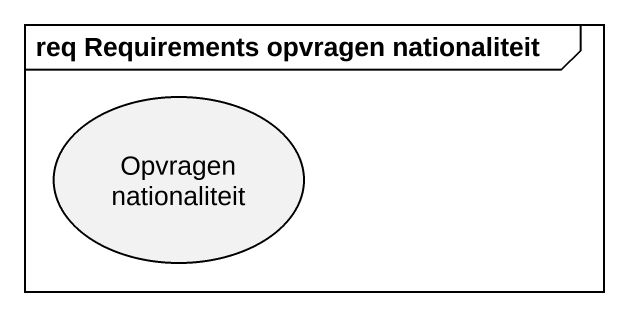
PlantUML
@startuml
mainframe req Requirements opvragen nationaliteit
usecase "Opvragen nationaliteit" as Opvragen_nationaliteit
@enduml
